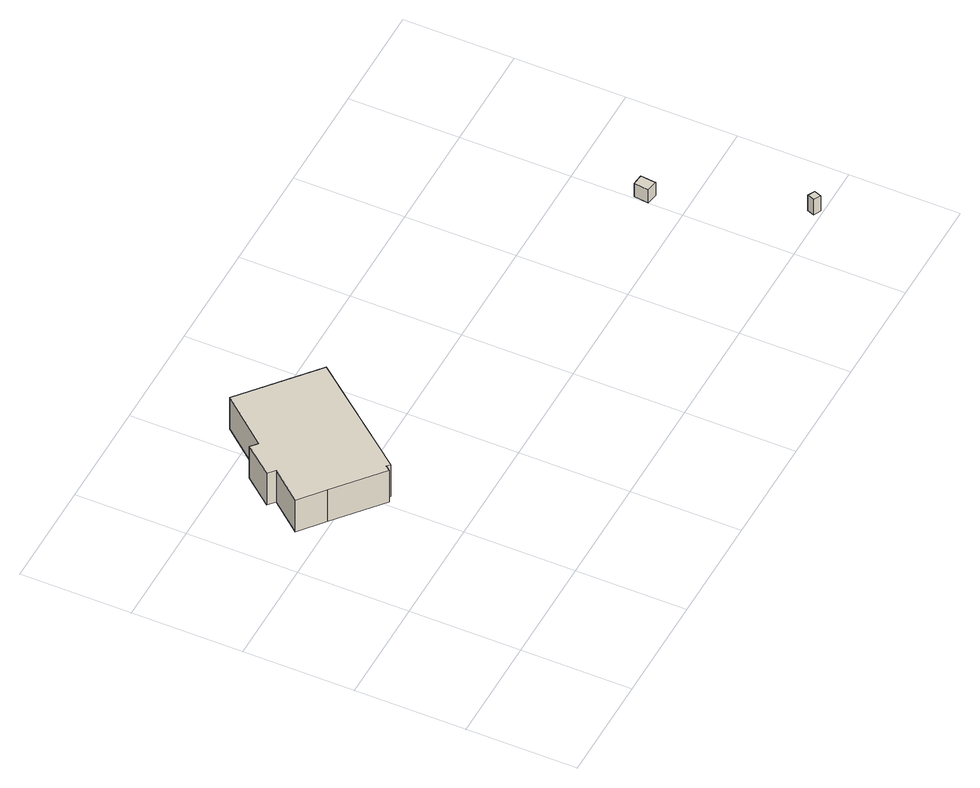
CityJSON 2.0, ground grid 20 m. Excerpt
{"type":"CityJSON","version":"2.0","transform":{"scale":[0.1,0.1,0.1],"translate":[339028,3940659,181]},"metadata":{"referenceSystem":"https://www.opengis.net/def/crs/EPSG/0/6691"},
"CityObjects":{
"building1":{"type":"Building","attributes":{"usage":"451","measuredHeight":8.4,"storeysAboveGround":1,"BuildingIDAttribute.prefecture":"14","BuildingIDAttribute.city":"14151","BuildingDetailAttribute.totalFloorArea":404.51,"BuildingDetailAttribute.buildingFootprintArea":404.51,"BuildingDetailAttribute.buildingStructureType":"601","BuildingDetailAttribute.buildingStructureOrgType":"1","BuildingDetailAttribute.orgUsage":"200","BuildingDetailAttribute.surveyYear":2015,"BuildingLandSlideRiskAttribute.description":"1","BuildingLandSlideRiskAttribute.areaType":"1"},"geometry":[{"type":"Solid","lod":"1","boundaries":[[[[0,1,2,3,4,5,6,7,8,9,10]],[[9,11,12,10]],[[8,13,11,9]],[[7,14,13,8]],[[6,15,14,7]],[[5,16,15,6]],[[4,17,16,5]],[[3,18,17,4]],[[2,19,18,3]],[[1,20,19,2]],[[0,21,20,1]],[[10,12,21,0]],[[11,13,14,15,16,17,18,19,20,21,12]]]]}]},
"building2":{"type":"Building","attributes":{"BuildingIDAttribute.prefecture":"14","BuildingIDAttribute.city":"14151","BuildingDetailAttribute.surveyYear":2015},"geometry":[{"type":"Solid","lod":"1","boundaries":[[[[22,23,24,25]],[[24,26,27,25]],[[23,28,26,24]],[[22,29,28,23]],[[25,27,29,22]],[[26,28,29,27]]]]}]},
"building3":{"type":"Building","attributes":{"measuredHeight":3.8,"BuildingIDAttribute.prefecture":"14","BuildingIDAttribute.city":"14151","BuildingDetailAttribute.surveyYear":2015},"geometry":[{"type":"Solid","lod":"1","boundaries":[[[[30,31,32,33]],[[32,34,35,33]],[[31,36,34,32]],[[30,37,36,31]],[[33,35,37,30]],[[34,36,37,35]]]]}]}
},
"vertices":[
[144,311,86],[137,303,86],[53,373,86],[10,409,86],[57,466,86],[44,477,86],[87,529,86],[100,518,86],[173,606,86],[303,497,86],[150,306,86],[303,497,158],[150,306,158],[173,606,158],[100,518,158],[87,529,158],[44,477,158],[57,466,158],[10,409,158],[53,373,158],[137,303,158],[144,311,158],
[965,244,46],[968,271,46],[988,269,46],[985,241,46],[988,269,76],[985,241,76],[968,271,76],[965,244,76],
[1094,11,5],[1099,24,5],[1112,18,5],[1107,5,5],[1112,18,40],[1107,5,40],[1099,24,40],[1094,11,40]
]}
